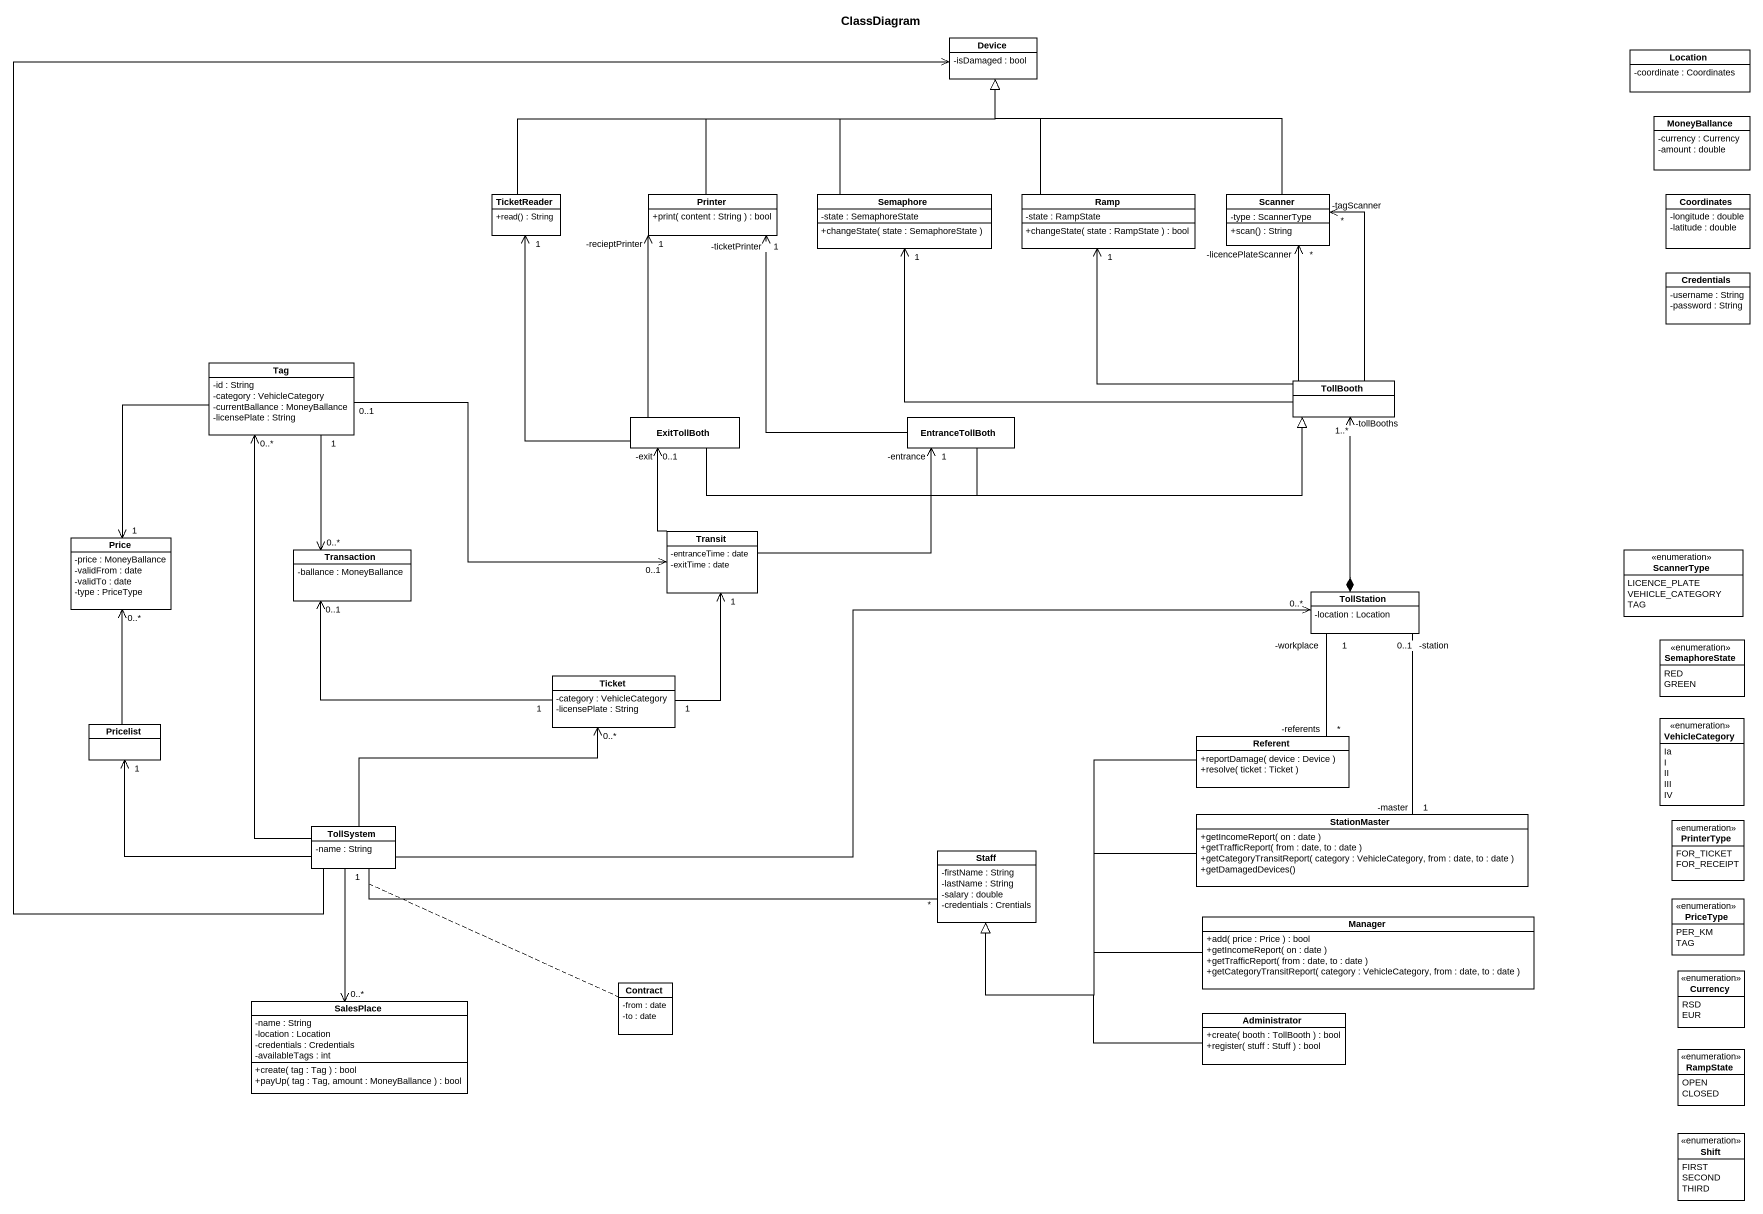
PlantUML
@startuml
title ClassDiagram
hide circle
hide empty members
skinparam classAttributeIconSize 0
class Device {
  -isDamaged : bool
}
class Location {
  -coordinate : Coordinates
}
class MoneyBallance {
  -currency : Currency
  -amount : double
}
class TicketReader {
  +read() : String
}
class Printer {
  +print( content : String ) : bool
}
class Semaphore {
  -state : SemaphoreState
  +changeState( state : SemaphoreState )
}
class Ramp {
  -state : RampState
  +changeState( state : RampState ) : bool
}
class Scanner {
  -type : ScannerType
  +scan() : String
}
class Coordinates {
  -longitude : double
  -latitude : double
}
class Credentials {
  -username : String
  -password : String
}
class Tag {
  -id : String
  -category : VehicleCategory
  -currentBallance : MoneyBallance
  -licensePlate : String
}
class TollBooth
class ExitTollBoth
class EntranceTollBoth
class Price {
  -price : MoneyBallance
  -validFrom : date
  -validTo : date
  -type : PriceType
}
class Transaction {
  -ballance : MoneyBallance
}
class Transit {
  -entranceTime : date
  -exitTime : date
}
enum ScannerType {
  LICENCE_PLATE
  VEHICLE_CATEGORY
  TAG
}
class TollStation {
  -location : Location
}
enum SemaphoreState {
  RED
  GREEN
}
class Ticket {
  -category : VehicleCategory
  -licensePlate : String
}
class Pricelist
class Referent {
  +reportDamage( device : Device )
  +resolve( ticket : Ticket )
}
enum VehicleCategory {
  Ia
  I
  II
  III
  IV
}
class TollSystem {
  -name : String
}
class StationMaster {
  +getIncomeReport( on : date )
  +getTrafficReport( from : date, to : date )
  +getCategoryTransitReport( category : VehicleCategory, from : date, to : date )
  +getDamagedDevices()
}
enum PrinterType {
  FOR_TICKET
  FOR_RECEIPT
}
class Staff {
  -firstName : String
  -lastName : String
  -salary : double
  -credentials : Crentials
}
enum PriceType {
  PER_KM
  TAG
}
class Manager {
  +add( price : Price ) : bool
  +getIncomeReport( on : date )
  +getTrafficReport( from : date, to : date )
  +getCategoryTransitReport( category : VehicleCategory, from : date, to : date )
}
class Contract {
  -from : date
  -to : date
}
enum Currency {
  RSD
  EUR
}
class SalesPlace {
  -name : String
  -location : Location
  -credentials : Credentials
  -availableTags : int
  +create( tag : Tag ) : bool
  +payUp( tag : Tag, amount : MoneyBallance ) : bool
}
class Administrator {
  +create( booth : TollBooth ) : bool
  +register( stuff : Stuff ) : bool
}
enum RampState {
  OPEN
  CLOSED
}
enum Shift {
  FIRST
  SECOND
  THIRD
}
TicketReader -right-|> Device
Printer -right-|> Device
Semaphore -up-|> Device
Ramp -up-|> Device
Scanner -left-|> Device
Tag --> "1" Price
Tag "1" --> "0..*" Transaction
Tag "0..1" -right-> "0..1" Transit
TollBooth -left-> "1" Semaphore
TollBooth -up-> "1" Ramp
TollBooth -up-> "*\n-tagScanner" Scanner
TollBooth -up-> "*\n-licencePlateScanner" Scanner
ExitTollBoth -up-> "1" TicketReader
ExitTollBoth -up-> "1\n-recieptPrinter" Printer
ExitTollBoth -right-|> TollBooth
EntranceTollBoth -up-> "1\n-ticketPrinter" Printer
EntranceTollBoth -right-|> TollBooth
Transit -up-> "-exit\n0..1" ExitTollBoth
Transit -right-> "-entrance\n1" EntranceTollBoth
TollStation *-up-> "1..*\n-tollBooths" TollBooth
TollStation "-workplace\n1" -- "-referents\n*" Referent
Ticket "1" -left-> "0..1" Transaction
Ticket "1" -up-> "1" Transit
Pricelist -up-> "0..*" Price
Referent -left-|> Staff
TollSystem -up-> Device
TollSystem -up-> "0..*" Tag
TollSystem -right-> "0..*" TollStation
TollSystem -right-> "0..*" Ticket
TollSystem -left-> "1" Pricelist
TollSystem -right- "*" Staff
(TollSystem, Staff) .. Contract
TollSystem "1" --> "0..*" SalesPlace
StationMaster "-master\n1" -up- "-station\n0..1" TollStation
StationMaster -left-|> Staff
Manager -left-|> Staff
Administrator -left-|> Staff
@enduml
